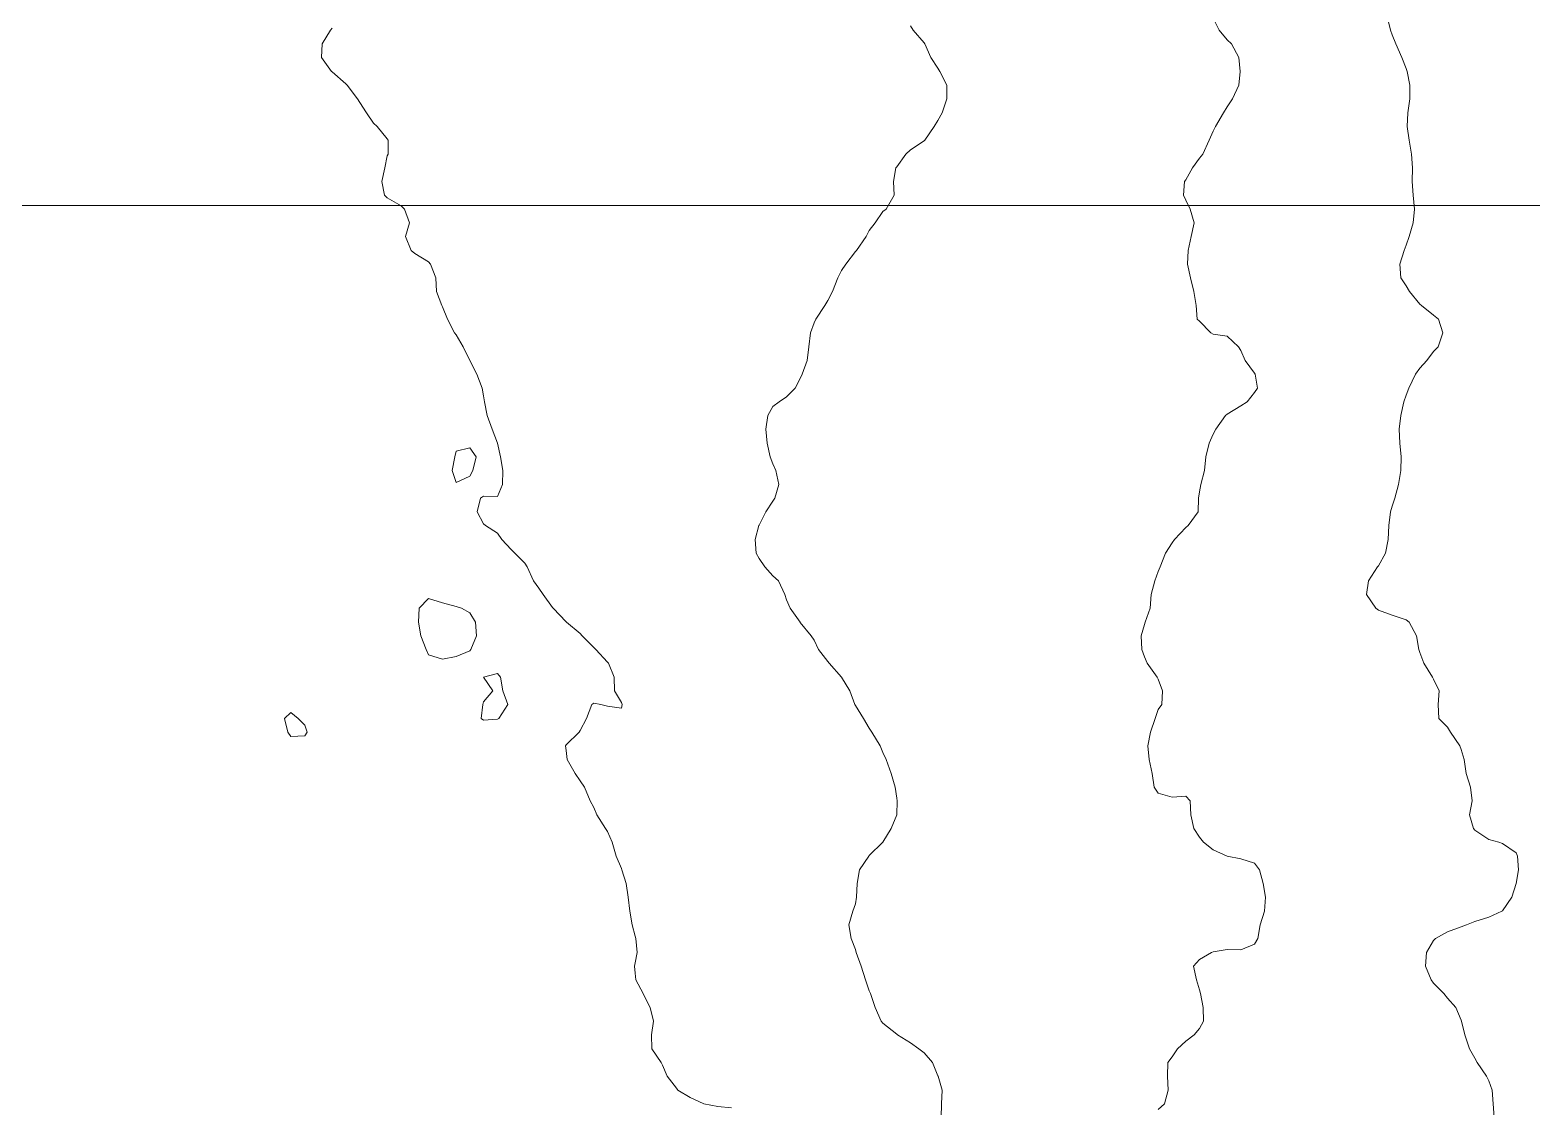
# Model space of a CAD drawing. Header units: centimetres. Extents: x 0 to 642158, y -847 to 649707.
# Drawn here: x 616511.8 to 616566.3, y 621154.6 to 621193.8 of the extents above; entities that cross this region are included whole.
import ezdxf

# ---------------------------------------------------------------- set-up
doc = ezdxf.new("R2010")
doc.units = ezdxf.units.CM
doc.header["$MEASUREMENT"] = 0
doc.layers.add('MEV_grille', color=254, linetype='Continuous', lineweight=9)
doc.layers.add('WAL_topographie 0.5', color=253, linetype='Continuous', lineweight=20)

# ---------------------------------------------------------------- blocks, each defined once
blk = doc.blocks.new('*U114')
at = {"layer": 'MEV_grille', "transparency": 33554687}
blk.add_lwpolyline([(-1338.461, 0), (1338.461, 0)], dxfattribs=at)
blk = doc.blocks.new('*U115')
at = {"layer": 'MEV_grille', "color": 0, "linetype": 'ByBlock', "lineweight": -2, "transparency": 16777216}
blk.add_blockref('*U114', (0, -1200), dxfattribs=at)

msp = doc.modelspace()

# ---------------------------------------------------------------- linework, layer by layer
at = {"layer": 'WAL_topographie 0.5'}
for points in [[(616554.75, 621194.18), (616554.965, 621193.75), (616555.25, 621193.395), (616555.406, 621193.25), (616555.671, 621192.75), (616555.721, 621192.25), (616555.679, 621191.75), (616555.446, 621191.25), (616555.25, 621190.96), (616555.123, 621190.75), (616554.829, 621190.25), (616554.75, 621190.075), (616554.595, 621189.75), (616554.375, 621189.25), (616554.25, 621189.094), (616553.988, 621188.75), (616553.75, 621188.315), (616553.703, 621188.25), (616553.661, 621187.75), (616553.75, 621187.571), (616553.911, 621187.25), (616554.056, 621186.75), (616553.95, 621186.25), (616553.833, 621185.75), (616553.813, 621185.25), (616553.917, 621184.75), (616554.045, 621184.25), (616554.125, 621183.75), (616554.162, 621183.25), (616554.25, 621183.182), (616554.663, 621182.75), (616554.75, 621182.703), (616555.25, 621182.635), (616555.667, 621182.25), (616555.75, 621182.117), (616555.903, 621181.75), (616556.25, 621181.287), (616556.271, 621181.25), (616556.356, 621180.75), (616556.25, 621180.593), (616555.983, 621180.25), (616555.75, 621180.104), (616555.25, 621179.794), (616555.198, 621179.75), (616554.84, 621179.25), (616554.75, 621179.069), (616554.601, 621178.75), (616554.483, 621178.25), (616554.425, 621177.75), (616554.294, 621177.25), (616554.25, 621176.981), (616554.207, 621176.75), (616554.198, 621176.25), (616553.835, 621175.75), (616553.75, 621175.679), (616553.338, 621175.25), (616553.25, 621175.128), (616553.009, 621174.75), (616552.814, 621174.25), (616552.75, 621174.083), (616552.628, 621173.75), (616552.494, 621173.25), (616552.453, 621172.75), (616552.28, 621172.25), (616552.25, 621172.159), (616552.135, 621171.75), (616552.15, 621171.25), (616552.25, 621170.983), (616552.35, 621170.75), (616552.715, 621170.25), (616552.75, 621170.17), (616552.909, 621169.75), (616552.875, 621169.25), (616552.75, 621169.067), (616552.643, 621168.75), (616552.466, 621168.25), (616552.371, 621167.75), (616552.419, 621167.25), (616552.53, 621166.75), (616552.598, 621166.25), (616552.75, 621166.038), (616553.25, 621165.893), (616553.75, 621165.925), (616553.909, 621165.75), (616553.934, 621165.25), (616554.039, 621164.75), (616554.25, 621164.433), (616554.399, 621164.25), (616554.75, 621163.973), (616555.25, 621163.75), (616555.25, 621163.75), (616555.75, 621163.65), (616556.25, 621163.487), (616556.423, 621163.25), (616556.563, 621162.75), (616556.642, 621162.25), (616556.609, 621161.75), (616556.454, 621161.25), (616556.369, 621160.75), (616556.25, 621160.542), (616555.75, 621160.345), (616555.25, 621160.353), (616554.75, 621160.274), (616554.683, 621160.25), (616554.25, 621159.99), (616554.036, 621159.75), (616554.134, 621159.25), (616554.25, 621158.893), (616554.281, 621158.75), (616554.385, 621158.25), (616554.391, 621157.75), (616554.25, 621157.488), (616554.058, 621157.25), (616553.75, 621157.021), (616553.453, 621156.75), (616553.25, 621156.454), (616553.1, 621156.25), (616553.086, 621155.75), (616553.112, 621155.25), (616552.981, 621154.75), (616552.75, 621154.545)], [(616561.066, 621194.25), (616561.179, 621193.75), (616561.25, 621193.578), (616561.381, 621193.25), (616561.595, 621192.75), (616561.75, 621192.356), (616561.788, 621192.25), (616561.883, 621191.75), (616561.89, 621191.25), (616561.812, 621190.75), (616561.795, 621190.25), (616561.861, 621189.75), (616561.942, 621189.25), (616561.981, 621188.75), (616561.974, 621188.25), (616562.009, 621187.75), (616562.06, 621187.25), (616562.006, 621186.75), (616561.864, 621186.25), (616561.75, 621185.942), (616561.686, 621185.75), (616561.525, 621185.25), (616561.563, 621184.75), (616561.75, 621184.466), (616561.875, 621184.25), (616562.25, 621183.798), (616562.313, 621183.75), (616562.75, 621183.4), (616562.934, 621183.25), (616563.089, 621182.75), (616562.91, 621182.25), (616562.75, 621182.077), (616562.5, 621181.75), (616562.25, 621181.469), (616562.098, 621181.25), (616561.847, 621180.75), (616561.75, 621180.486), (616561.671, 621180.25), (616561.555, 621179.75), (616561.496, 621179.25), (616561.518, 621178.75), (616561.571, 621178.25), (616561.557, 621177.75), (616561.477, 621177.25), (616561.338, 621176.75), (616561.25, 621176.453), (616561.179, 621176.25), (616561.12, 621175.75), (616561.104, 621175.25), (616561, 621174.75), (616560.75, 621174.294), (616560.717, 621174.25), (616560.382, 621173.75), (616560.313, 621173.25), (616560.648, 621172.75), (616560.75, 621172.682), (616561.25, 621172.5), (616561.75, 621172.326), (616561.859, 621172.25), (616562.123, 621171.75), (616562.219, 621171.25), (616562.25, 621171.146), (616562.401, 621170.75), (616562.706, 621170.25), (616562.75, 621170.173), (616562.958, 621169.75), (616562.913, 621169.25), (616562.942, 621168.75), (616563.25, 621168.436), (616563.367, 621168.25), (616563.708, 621167.75), (616563.75, 621167.625), (616563.862, 621167.25), (616563.936, 621166.75), (616564.092, 621166.25), (616564.15, 621165.75), (616564.059, 621165.25), (616564.195, 621164.75), (616564.25, 621164.685), (616564.75, 621164.351), (616565.118, 621164.25), (616565.25, 621164.203), (616565.75, 621163.869), (616565.803, 621163.75), (616565.83, 621163.25), (616565.75, 621162.75), (616565.75, 621162.75), (616565.597, 621162.25), (616565.25, 621161.764), (616565.234, 621161.75), (616564.75, 621161.529), (616564.25, 621161.369), (616563.947, 621161.25), (616563.75, 621161.179), (616563.25, 621161), (616562.813, 621160.75), (616562.75, 621160.679), (616562.489, 621160.25), (616562.453, 621159.75), (616562.66, 621159.25), (616562.75, 621159.132), (616563.117, 621158.75), (616563.25, 621158.583), (616563.554, 621158.25), (616563.75, 621157.785), (616563.762, 621157.75), (616563.888, 621157.25), (616564.051, 621156.75), (616564.25, 621156.401), (616564.338, 621156.25), (616564.677, 621155.75), (616564.75, 621155.578), (616564.872, 621155.25), (616564.909, 621154.75), (616564.955, 621154.25)], [(616522.75, 621193.821), (616522.687, 621193.75), (616522.38, 621193.25), (616522.365, 621192.75), (616522.728, 621192.25), (616522.75, 621192.229), (616523.25, 621191.798), (616523.296, 621191.75), (616523.667, 621191.25), (616523.75, 621191.125), (616524, 621190.75), (616524.25, 621190.375), (616524.387, 621190.25), (616524.75, 621189.806), (616524.781, 621189.75), (616524.778, 621189.25), (616524.75, 621189.179), (616524.659, 621188.75), (616524.553, 621188.25), (616524.65, 621187.75), (616524.75, 621187.657), (616525.25, 621187.365), (616525.37, 621187.25), (616525.558, 621186.75), (616525.417, 621186.25), (616525.619, 621185.75), (616525.75, 621185.639), (616526.25, 621185.333), (616526.322, 621185.25), (616526.511, 621184.75), (616526.533, 621184.25), (616526.731, 621183.75), (616526.75, 621183.704), (616526.935, 621183.25), (616527.19, 621182.75), (616527.25, 621182.678), (616527.507, 621182.25), (616527.75, 621181.75), (616527.75, 621181.75), (616528.007, 621181.25), (616528.193, 621180.75), (616528.25, 621180.464), (616528.283, 621180.25), (616528.382, 621179.75), (616528.558, 621179.25), (616528.75, 621178.75), (616528.75, 621178.75), (616528.86, 621178.25), (616528.95, 621177.75), (616528.934, 621177.25), (616528.75, 621176.812), (616528.25, 621176.827), (616528.139, 621176.75), (616528.019, 621176.25), (616528.25, 621175.821), (616528.321, 621175.75), (616528.75, 621175.477), (616528.911, 621175.25), (616529.25, 621174.888), (616529.383, 621174.75), (616529.75, 621174.383), (616529.827, 621174.25), (616530.054, 621173.75), (616530.25, 621173.48), (616530.413, 621173.25), (616530.75, 621172.777), (616530.77, 621172.75), (616531.25, 621172.26), (616531.261, 621172.25), (616531.75, 621171.832), (616531.826, 621171.75), (616532.25, 621171.326), (616532.324, 621171.25), (616532.75, 621170.786), (616532.785, 621170.75), (616532.985, 621170.25), (616533, 621169.75), (616533.25, 621169.321), (616533.286, 621169.25), (616533.25, 621169.125), (616532.75, 621169.194), (616532.5, 621169.25), (616532.25, 621169.306), (616532.179, 621169.25), (616531.985, 621168.75), (616531.75, 621168.306), (616531.717, 621168.25), (616531.25, 621167.783), (616531.224, 621167.75), (616531.25, 621167.583), (616531.286, 621167.25), (616531.574, 621166.75), (616531.75, 621166.479), (616531.907, 621166.25), (616532.114, 621165.75), (616532.25, 621165.513), (616532.366, 621165.25), (616532.674, 621164.75), (616532.75, 621164.641), (616532.911, 621164.25), (616533.058, 621163.75), (616533.25, 621163.296), (616533.267, 621163.25), (616533.422, 621162.75), (616533.496, 621162.25), (616533.561, 621161.75), (616533.641, 621161.25), (616533.75, 621160.833), (616533.778, 621160.75), (616533.827, 621160.25), (616533.75, 621159.875), (616533.73, 621159.75), (616533.75, 621159.5), (616533.776, 621159.25), (616534.042, 621158.75), (616534.25, 621158.333), (616534.293, 621158.25), (616534.421, 621157.75), (616534.347, 621157.25), (616534.357, 621156.75), (616534.691, 621156.25), (616534.75, 621156.155), (616534.913, 621155.75), (616535.25, 621155.313), (616535.296, 621155.25), (616535.75, 621154.978), (616536.25, 621154.75), (616536.25, 621154.75), (616536.75, 621154.657), (616537.25, 621154.604)], [(616543.75, 621193.9), (616543.85, 621193.75), (616544.25, 621193.288), (616544.275, 621193.25), (616544.487, 621192.75), (616544.75, 621192.365), (616544.815, 621192.25), (616545.07, 621191.75), (616545.077, 621191.25), (616544.898, 621190.75), (616544.75, 621190.464), (616544.614, 621190.25), (616544.269, 621189.75), (616544.25, 621189.731), (616543.75, 621189.4), (616543.583, 621189.25), (616543.25, 621188.788), (616543.222, 621188.75), (616543.139, 621188.25), (616543.156, 621187.75), (616542.865, 621187.25), (616542.75, 621187.156), (616542.467, 621186.75), (616542.25, 621186.472), (616542.145, 621186.25), (616541.787, 621185.75), (616541.75, 621185.704), (616541.409, 621185.25), (616541.25, 621185.017), (616541.107, 621184.75), (616540.914, 621184.25), (616540.75, 621183.933), (616540.638, 621183.75), (616540.317, 621183.25), (616540.25, 621183.114), (616540.117, 621182.75), (616540.054, 621182.25), (616540, 621181.75), (616539.818, 621181.25), (616539.75, 621181.094), (616539.56, 621180.75), (616539.25, 621180.429), (616538.987, 621180.25), (616538.75, 621180.077), (616538.573, 621179.75), (616538.495, 621179.25), (616538.546, 621178.75), (616538.654, 621178.25), (616538.75, 621178), (616538.864, 621177.75), (616538.975, 621177.25), (616538.825, 621176.75), (616538.75, 621176.636), (616538.5, 621176.25), (616538.25, 621175.768), (616538.242, 621175.75), (616538.107, 621175.25), (616538.146, 621174.75), (616538.25, 621174.561), (616538.459, 621174.25), (616538.75, 621173.93), (616538.958, 621173.75), (616539.186, 621173.25), (616539.25, 621173.05), (616539.38, 621172.75), (616539.739, 621172.25), (616539.75, 621172.229), (616540.146, 621171.75), (616540.25, 621171.592), (616540.412, 621171.25), (616540.75, 621170.815), (616540.794, 621170.75), (616541.25, 621170.25), (616541.25, 621170.25), (616541.546, 621169.75), (616541.725, 621169.25), (616541.75, 621169.212), (616542.044, 621168.75), (616542.25, 621168.399), (616542.342, 621168.25), (616542.654, 621167.75), (616542.75, 621167.513), (616542.869, 621167.25), (616543.044, 621166.75), (616543.194, 621166.25), (616543.25, 621165.85), (616543.264, 621165.75), (616543.25, 621165.25), (616543.25, 621165.25), (616543.053, 621164.75), (616542.75, 621164.25), (616542.75, 621164.25), (616542.25, 621163.766), (616542.239, 621163.75), (616541.904, 621163.25), (616541.813, 621162.75), (616541.788, 621162.25), (616541.75, 621162.019), (616541.658, 621161.75), (616541.512, 621161.25), (616541.596, 621160.75), (616541.75, 621160.35), (616541.783, 621160.25), (616541.959, 621159.75), (616542.121, 621159.25), (616542.25, 621158.855), (616542.295, 621158.75), (616542.466, 621158.25), (616542.685, 621157.75), (616542.75, 621157.677), (616543.25, 621157.282), (616543.283, 621157.25), (616543.75, 621156.958), (616544.056, 621156.75), (616544.25, 621156.602), (616544.554, 621156.25), (616544.75, 621155.767), (616544.757, 621155.75), (616544.902, 621155.25), (616544.877, 621154.75), (616544.865, 621154.25)], [(616527.75, 621177.55), (616527.861, 621177.75), (616527.972, 621178.25), (616527.75, 621178.583), (616527.25, 621178.45), (616527.204, 621178.25), (616527.107, 621177.75), (616527.25, 621177.321), (616527.75, 621177.55)], [(616527.75, 621171.2), (616527.779, 621171.25), (616527.984, 621171.75), (616527.95, 621172.25), (616527.75, 621172.583), (616527.45, 621172.75), (616527.25, 621172.815), (616526.75, 621172.95), (616526.25, 621173.107), (616525.905, 621172.75), (616525.879, 621172.25), (616525.97, 621171.75), (616526.162, 621171.25), (616526.25, 621171.062), (616526.75, 621170.906), (616527.25, 621171), (616527.75, 621171.2)], [(616528.75, 621168.718), (616528.806, 621168.75), (616529.125, 621169.25), (616528.95, 621169.75), (616528.861, 621170.25), (616528.75, 621170.375), (616528.25, 621170.25), (616528.583, 621169.75), (616528.25, 621169.35), (616528.225, 621169.25), (616528.159, 621168.75), (616528.25, 621168.687), (616528.75, 621168.718)], [(616521.75, 621168.114), (616521.84, 621168.25), (616521.75, 621168.5), (616521.513, 621168.75), (616521.25, 621168.958), (616521.012, 621168.75), (616521.138, 621168.25), (616521.25, 621168.091), (616521.75, 621168.114)]]:
    msp.add_lwpolyline(points, dxfattribs=at)

# ---------------------------------------------------------------- block references
at = {"layer": 'MEV_grille', "transparency": 33554687}
msp.add_blockref('*U115', (616669.481, 622387.381), dxfattribs=at)

doc.saveas('drawing.dxf')
